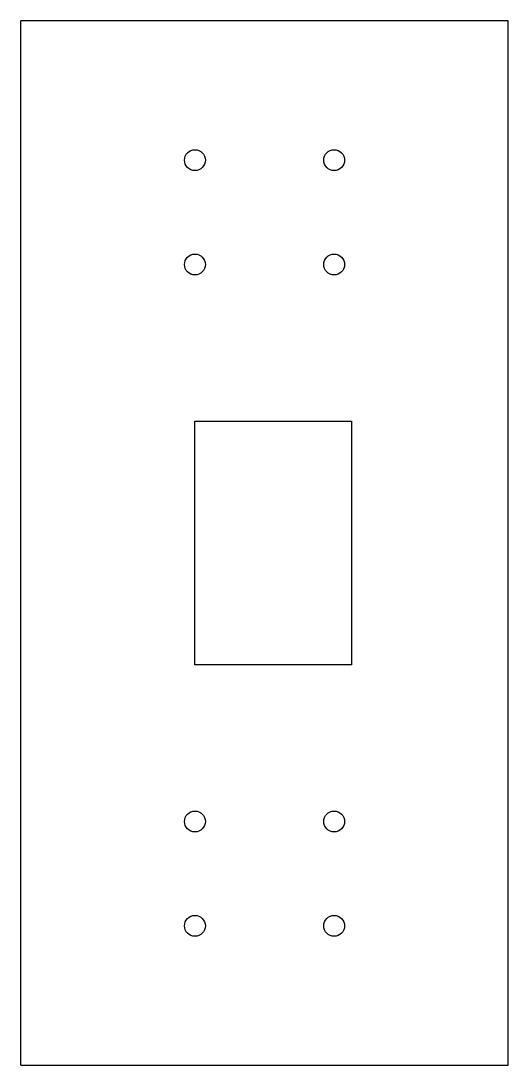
# Model space of a CAD drawing. Header units: millimetres. Extents: x 1150 to 1290, y 1347 to 1647.
import ezdxf

# ---------------------------------------------------------------- set-up
doc = ezdxf.new("R2010")
doc.units = ezdxf.units.MM

msp = doc.modelspace()

# ---------------------------------------------------------------- linework, layer by layer
for p, q in [((1150.13, 1346.94), (1150.13, 1646.94)), ((1290.13, 1646.94), (1150.13, 1646.94)), ((1290.13, 1346.94), (1290.13, 1646.94)), ((1200.13, 1461.94), (1200.13, 1531.94)), ((1200.13, 1531.94), (1245.13, 1531.94)), ((1245.13, 1531.94), (1245.13, 1461.94)), ((1150.13, 1346.94), (1150.13, 1496.94)), ((1245.13, 1461.94), (1200.13, 1461.94)), ((1150.13, 1346.94), (1290.13, 1346.94))]:
    msp.add_line(p, q)
for centre in [(1200.13, 1606.94), (1240.13, 1606.94), (1200.13, 1576.94), (1240.13, 1576.94), (1200.13, 1416.94), (1240.13, 1416.94), (1200.13, 1386.94), (1240.13, 1386.94)]:
    msp.add_circle(centre, 3)

doc.saveas('drawing.dxf')
